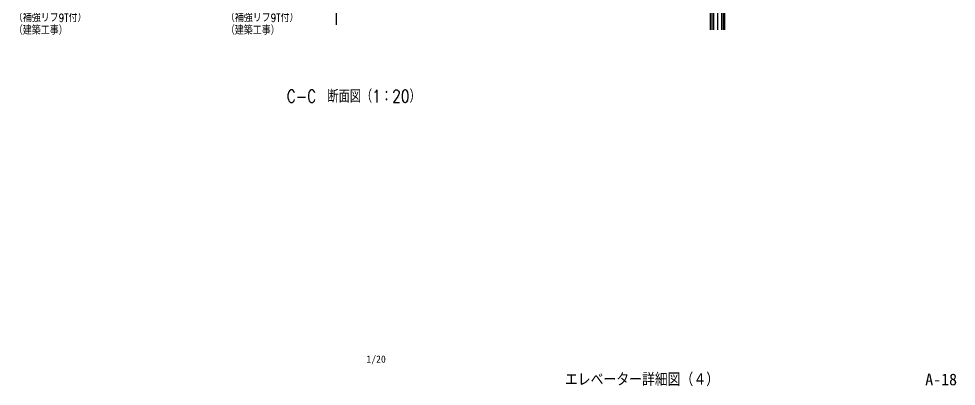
# Model space of a CAD drawing. Extents: x 1780 to 16224, y 361 to 9566.
# Drawn here: x 8849 to 16224, y 361 to 3252 of the extents above; entities that cross this region are included whole.
import ezdxf
from ezdxf.enums import TextEntityAlignment as Align

# ---------------------------------------------------------------- set-up
doc = ezdxf.new("R2010")
doc.units = 0
doc.header["$LTSCALE"] = 300
doc.header["$MEASUREMENT"] = 0
doc.linetypes.add('CENTER2', pattern=[1.125, 0.75, -0.125, 0.125, -0.125])
for name, color, linetype in [('01-寸法１', 6, 'CONTINUOUS'), ('A_タイトル枠', 7, 'CONTINUOUS'), ('ZZ-BUILD-AXIS-T', 7, 'CENTER2'), ('ZZ-BUILD-W', 3, 'CONTINUOUS'), ('ZZ-DIM-COM1', 6, 'CONTINUOUS'), ('ZZ-TITLE', 4, 'CONTINUOUS'), ('枠内記述', 3, 'CONTINUOUS')]:
    doc.layers.add(name, color=color, linetype=linetype)
doc.styles.add('MITOH', font='romans.shx', dxfattribs={"width": 0.8, "bigfont": 'extfont.shx'})
doc.styles.get("Standard").update_dxf_attribs({"font": 'romans.shx', "width": 0.8, "bigfont": 'extfont.shx'})
doc.styles.add('ゴシック', font='MS Gothic.ttf', dxfattribs={"height": 4})

# ---------------------------------------------------------------- blocks, each defined once
blk = doc.blocks.new('*U569')
at = {"layer": 'ZZ-TITLE', "style": 'MITOH', "width": 0.8}
blk.add_text('C-C\u3000断面図（1：20）', height=100, dxfattribs=at).set_placement((10887.6, 2592.7))

msp = doc.modelspace()

# ---------------------------------------------------------------- linework, layer by layer
at = {"layer": 'ZZ-BUILD-AXIS-T', "linetype": 'CENTER2'}
for p, q in [((14347.114, 8759.632), (14347.114, 3164.8)), ((11347.114, 8153.643), (11347.114, 3164.8))]:
    msp.add_line(p, q, dxfattribs=at)
at = {"layer": 'ZZ-BUILD-W', "linetype": 'Continuous'}
for p, q in [((14289.614, 3558.463), (14289.614, 3164.8)), ((14302.114, 3558.463), (14302.114, 3164.8)), ((14314.614, 3558.463), (14314.614, 3164.8)), ((14379.614, 3164.8), (14379.614, 3558.463)), ((14392.114, 3164.8), (14392.114, 3558.463)), ((14404.614, 3164.8), (14404.614, 3558.463))]:
    msp.add_line(p, q, dxfattribs=at)

# ---------------------------------------------------------------- block references
at = {"layer": 'ZZ-DIM-COM1'}
msp.add_blockref('*U569', (68.636, 0), dxfattribs=at)

# ---------------------------------------------------------------- texts
at = {"layer": '01-寸法１', "style": 'MITOH', "width": 0.8}
for s, p in [('（補強リブ9T付）', (8810.279, 3227.832)), ('（補強リブ9T付）', (10478.126, 3227.832)), ('（建築工事）', (8810.279, 3127.832)), ('（建築工事）', (10478.126, 3127.832))]:
    msp.add_text(s, height=63, dxfattribs=at).set_placement(p)
at = {"layer": 'A_タイトル枠', "color": 3, "width": 0.9}
msp.add_text('エレベーター詳細図（４）', height=102, dxfattribs=at).set_placement((13752.226, 414.21), align=Align.MIDDLE_CENTER)
at = {"layer": '枠内記述', "linetype": 'ByBlock', "lineweight": -2, "style": 'ゴシック'}
msp.add_text('1/20', height=56, dxfattribs=at).set_placement((11583.993, 546.606))
at = {"layer": '枠内記述', "style": 'ゴシック'}
msp.add_text('A-18', height=92, dxfattribs=at).set_placement((15980.352, 368.808))

doc.saveas('drawing.dxf')
